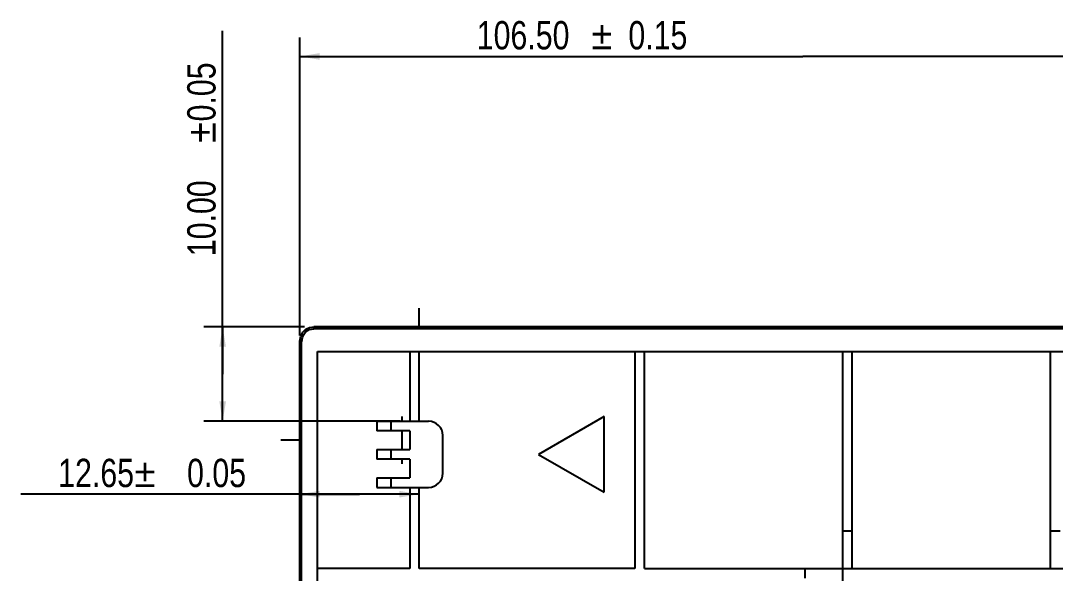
# Model space of a CAD drawing. Header units: millimetres. Extents: x 0 to 841, y 0 to 594.
# Drawn here: x 443.2 to 552.7, y 369.4 to 428 of the extents above; entities that cross this region are included whole.
import ezdxf
from ezdxf.enums import TextEntityAlignment as Align

# ---------------------------------------------------------------- set-up
doc = ezdxf.new("R2010")
doc.units = ezdxf.units.MM
doc.header["$LTSCALE"] = 46.255
doc.layers.get('0').update_dxf_attribs({"linetype": 'CONTINUOUS'})
doc.layers.add('03___PRT_ALL_CURVES', color=7, linetype='CONTINUOUS')
doc.layers.add('FEATURE', color=7, linetype='CONTINUOUS')
doc.styles.get("Standard").update_dxf_attribs({"font": 'txt', "width": 0.8})
doc.styles.add('TEXTSTYLE_3', font='symbol_asme.ttf')
doc.dimstyles.new('DIMSTYLE_2', dxfattribs={"dimtxt": 3, "dimasz": 2.1, "dimexe": 2, "dimexo": 1, "dimgap": 0.75, "dimtad": 1, "dimzin": 0, "dimdsep": 46, "dimtxsty": 'STANDARD', "dimblk": '_FILLED', "dimblk1": '_FILLED', "dimblk2": '_FILLED', "dimcen": 0.09, "dimazin": 0, "dimtol": 1, "dimtp": 0.15, "dimtm": 0.15, "dimtfac": 1, "dimtofl": 0, "dimtmove": 0, "dimatfit": 3, "dimldrblk": '_FILLED', "dimfxl": 1, "dimtolj": 1, "dimtzin": 0, "dimarcsym": 0})
doc.dimstyles.new('DIMSTYLE_5', dxfattribs={"dimtxt": 3, "dimasz": 2.1, "dimexe": 2, "dimexo": 1, "dimgap": 0.75, "dimtad": 1, "dimzin": 0, "dimdsep": 46, "dimtxsty": 'STANDARD', "dimblk": '_FILLED', "dimblk1": '_FILLED', "dimblk2": '_FILLED', "dimcen": 0.09, "dimazin": 0, "dimtol": 1, "dimtp": 0.05, "dimtm": 0.05, "dimtfac": 1, "dimtofl": 0, "dimtmove": 0, "dimatfit": 3, "dimldrblk": '_FILLED', "dimfxl": 1, "dimtolj": 1, "dimtzin": 0, "dimarcsym": 0})

# ---------------------------------------------------------------- blocks, each defined once
blk = doc.blocks.new('_FILLED')
at = {"color": 0, "linetype": 'BYBLOCK'}
blk.add_solid([(0, 0), (-1, 0.167), (-1, -0.167)], dxfattribs=at)
blk = doc.blocks.new('*D25')
at = {"color": 7, "linetype": 'CONTINUOUS'}
for p, q in [((464.56, 390.54), (464.56, 426.9)), ((473.22, 395.54), (462.56, 395.54)), ((464.56, 395.54), (464.56, 390.54)), ((464.56, 385.54), (464.56, 390.54)), ((483.37, 385.54), (462.56, 385.54))]:
    blk.add_line(p, q, dxfattribs=at)
at = {"color": 7, "linetype": 'CONTINUOUS', "xscale": 2.1, "yscale": 2.1, "zscale": 2.1}
for p, rotation in [((464.56, 395.54), 90), ((464.56, 385.54), 270)]:
    blk.add_blockref('_FILLED', p, dxfattribs=dict(at, rotation=rotation))
at = {"color": 7, "linetype": 'CONTINUOUS', "width": 0.8}
for s, p in [('0.05', (463.81, 417.3)), ('10.00', (463.81, 403.03))]:
    blk.add_text(s, height=3, rotation=90, dxfattribs=at).set_placement(p)
at = {"color": 7, "linetype": 'CONTINUOUS', "style": 'TEXTSTYLE_3'}
blk.add_text('±', height=3, rotation=90, dxfattribs=at).set_placement((463.81, 415.03))
blk = doc.blocks.new('*D29')
at = {"color": 7, "linetype": 'CONTINUOUS'}
for p, q in [((479.04, 377.82), (443.18, 377.82)), ((472.72, 377.82), (479.04, 377.82)), ((485.37, 377.82), (479.04, 377.82))]:
    blk.add_line(p, q, dxfattribs=at)
at = {"color": 7, "linetype": 'CONTINUOUS', "xscale": 2.1, "yscale": 2.1, "zscale": 2.1, "rotation": 180}
blk.add_blockref('_FILLED', (472.72, 377.82), dxfattribs=at)
at = {"color": 7, "linetype": 'CONTINUOUS', "xscale": 2.1, "yscale": 2.1, "zscale": 2.1}
blk.add_blockref('_FILLED', (485.37, 377.82), dxfattribs=at)
at = {"color": 7, "linetype": 'CONTINUOUS', "width": 0.8}
for s, p in [('12.65', (455.18, 378.57)), ('0.05', (467.04, 378.57))]:
    blk.add_text(s, height=3, dxfattribs=at).set_placement(p, align=Align.RIGHT)
at = {"color": 7, "linetype": 'CONTINUOUS', "style": 'TEXTSTYLE_3'}
blk.add_text('±', height=3, dxfattribs=at).set_placement((457.44, 378.57), align=Align.RIGHT)
blk = doc.blocks.new('*D30')
at = {"color": 7, "linetype": 'CONTINUOUS'}
for p, q in [((472.72, 394.64), (472.72, 426.18)), ((579.22, 379.54), (579.22, 426.18)), ((472.72, 424.18), (525.97, 424.18)), ((579.22, 424.18), (525.97, 424.18))]:
    blk.add_line(p, q, dxfattribs=at)
at = {"color": 7, "linetype": 'CONTINUOUS', "xscale": 2.1, "yscale": 2.1, "zscale": 2.1, "rotation": 180}
blk.add_blockref('_FILLED', (472.72, 424.18), dxfattribs=at)
at = {"color": 7, "linetype": 'CONTINUOUS', "xscale": 2.1, "yscale": 2.1, "zscale": 2.1}
blk.add_blockref('_FILLED', (579.22, 424.18), dxfattribs=at)
at = {"color": 7, "linetype": 'CONTINUOUS', "width": 0.8}
for s, p in [('106.50', (496.37, 424.93)), ('0.15', (510.64, 424.93))]:
    blk.add_text(s, height=3, dxfattribs=at).set_placement(p, align=Align.CENTER)
at = {"color": 7, "linetype": 'CONTINUOUS', "style": 'TEXTSTYLE_3'}
blk.add_text('±', height=3, dxfattribs=at).set_placement((504.71, 424.93), align=Align.CENTER)

msp = doc.modelspace()

# ---------------------------------------------------------------- linework, layer by layer
at = {"layer": '03___PRT_ALL_CURVES', "color": 7, "linetype": 'CONTINUOUS'}
for p, q in [((485.369, 395.539), (485.369, 397.539)), ((483.569, 385.539), (483.569, 386.039)), ((483.569, 382.539), (483.569, 384.539)), ((472.719, 383.539), (470.719, 383.539)), ((483.569, 381.039), (483.569, 381.539))]:
    msp.add_line(p, q, dxfattribs=at)
at = {"layer": 'FEATURE', "color": 7, "linetype": 'CONTINUOUS'}
for p, q in [((474.219, 395.339), (474.219, 395.539)), ((672.819, 395.539), (474.219, 395.539)), ((472.935, 394.011), (473.015, 394.401)), ((473.738, 395.261), (474.218, 395.339)), ((472.719, 300.639), (472.719, 393.639)), ((472.919, 393.639), (472.719, 393.639)), ((472.919, 393.638), (472.921, 393.83)), ((472.919, 300.639), (472.919, 393.638)), ((472.921, 393.83), (472.935, 394.011)), ((474.619, 300.639), (474.619, 392.939)), ((474.619, 392.939), (671.319, 392.939)), ((484.369, 392.939), (484.369, 385.539)), ((485.369, 385.539), (485.369, 392.939)), ((508.216, 392.939), (508.216, 369.939)), ((509.216, 369.939), (509.216, 392.939)), ((530.216, 300.639), (530.216, 392.939)), ((531.216, 369.939), (531.216, 392.939)), ((552.216, 369.939), (552.216, 392.939)), ((480.869, 385.539), (480.869, 384.539)), ((480.869, 385.539), (486.369, 385.539)), ((484.369, 384.539), (480.869, 384.539)), ((482.369, 385.539), (482.369, 384.539)), ((484.369, 384.539), (484.369, 382.539)), ((487.869, 380.039), (487.869, 384.039)), ((480.869, 382.539), (480.869, 381.539)), ((480.869, 382.539), (484.369, 382.539)), ((482.369, 382.539), (482.369, 381.539)), ((484.369, 381.539), (480.869, 381.539)), ((484.369, 381.539), (484.369, 379.539)), ((480.869, 379.539), (480.869, 378.539)), ((480.869, 379.539), (484.369, 379.539)), ((482.369, 379.539), (482.369, 378.539)), ((480.869, 378.539), (486.369, 378.539)), ((484.369, 378.539), (484.369, 369.939)), ((485.369, 369.939), (485.369, 378.539)), ((530.216, 373.939), (531.216, 373.939)), ((552.216, 373.939), (553.216, 373.939)), ((484.369, 369.939), (474.619, 369.939)), ((508.216, 369.939), (485.369, 369.939)), ((509.216, 369.939), (638.016, 369.939)), ((526.216, 368.939), (526.216, 369.939))]:
    msp.add_line(p, q, dxfattribs=at)
at = {"layer": 'FEATURE', "color": 40, "linetype": 'CONTINUOUS'}
for p, q in [((504.944, 386.039), (498.015, 382.038)), ((504.944, 378.038), (504.944, 386.038)), ((498.015, 382.039), (504.944, 378.038))]:
    msp.add_line(p, q, dxfattribs=at)
at = {"layer": 'FEATURE', "color": 7, "linetype": 'CONTINUOUS'}
for points in [[(472.737, 394.039), (472.854, 394.552), (473.063, 394.982), (473.36, 395.29), (473.745, 395.477), (474.219, 395.539)], [(473.015, 394.401), (473.146, 394.738), (473.372, 395.038), (473.738, 395.261)], [(673.019, 395.339), (672.919, 395.338), (474.218, 395.339)], [(472.719, 393.639), (472.72, 393.776), (472.725, 393.91), (472.737, 394.039)], [(472.935, 394.011), (472.764, 394.035), (472.737, 394.039)]]:
    msp.add_lwpolyline(points, dxfattribs=at)
for centre, start, end in [((486.369, 384.039), 0, 90), ((486.369, 380.039), 270, 360)]:
    msp.add_arc(centre, 1.5, start, end, dxfattribs=at)

# ---------------------------------------------------------------- dimensions: what is measured, and where the dimension line sits
at = {"color": 7, "linetype": 'CONTINUOUS'}
for base, p1, p2, angle, dimstyle, picture, middle in [((472.719, 424.175), (579.216, 378.539), (472.719, 393.639), 180, 'DIMSTYLE_2', '*D30', (502.306, 424.175)), ((464.561, 385.539), (474.219, 395.539), (484.369, 385.539), 270, 'DIMSTYLE_5', '*D25', (464.561, 414.964)), ((472.719, 377.819), (485.369, 369.939), (472.719, 393.639), 180, 'DIMSTYLE_5', '*D29', (455.111, 377.819))]:
    dim = msp.add_linear_dim(base=base, p1=p1, p2=p2, angle=angle, dimstyle=dimstyle, dxfattribs=at)
    dim.commit()
    dim.dimension.update_dxf_attribs({"geometry": picture, "text_midpoint": middle, "dimtype": 160})

doc.saveas('drawing.dxf')
